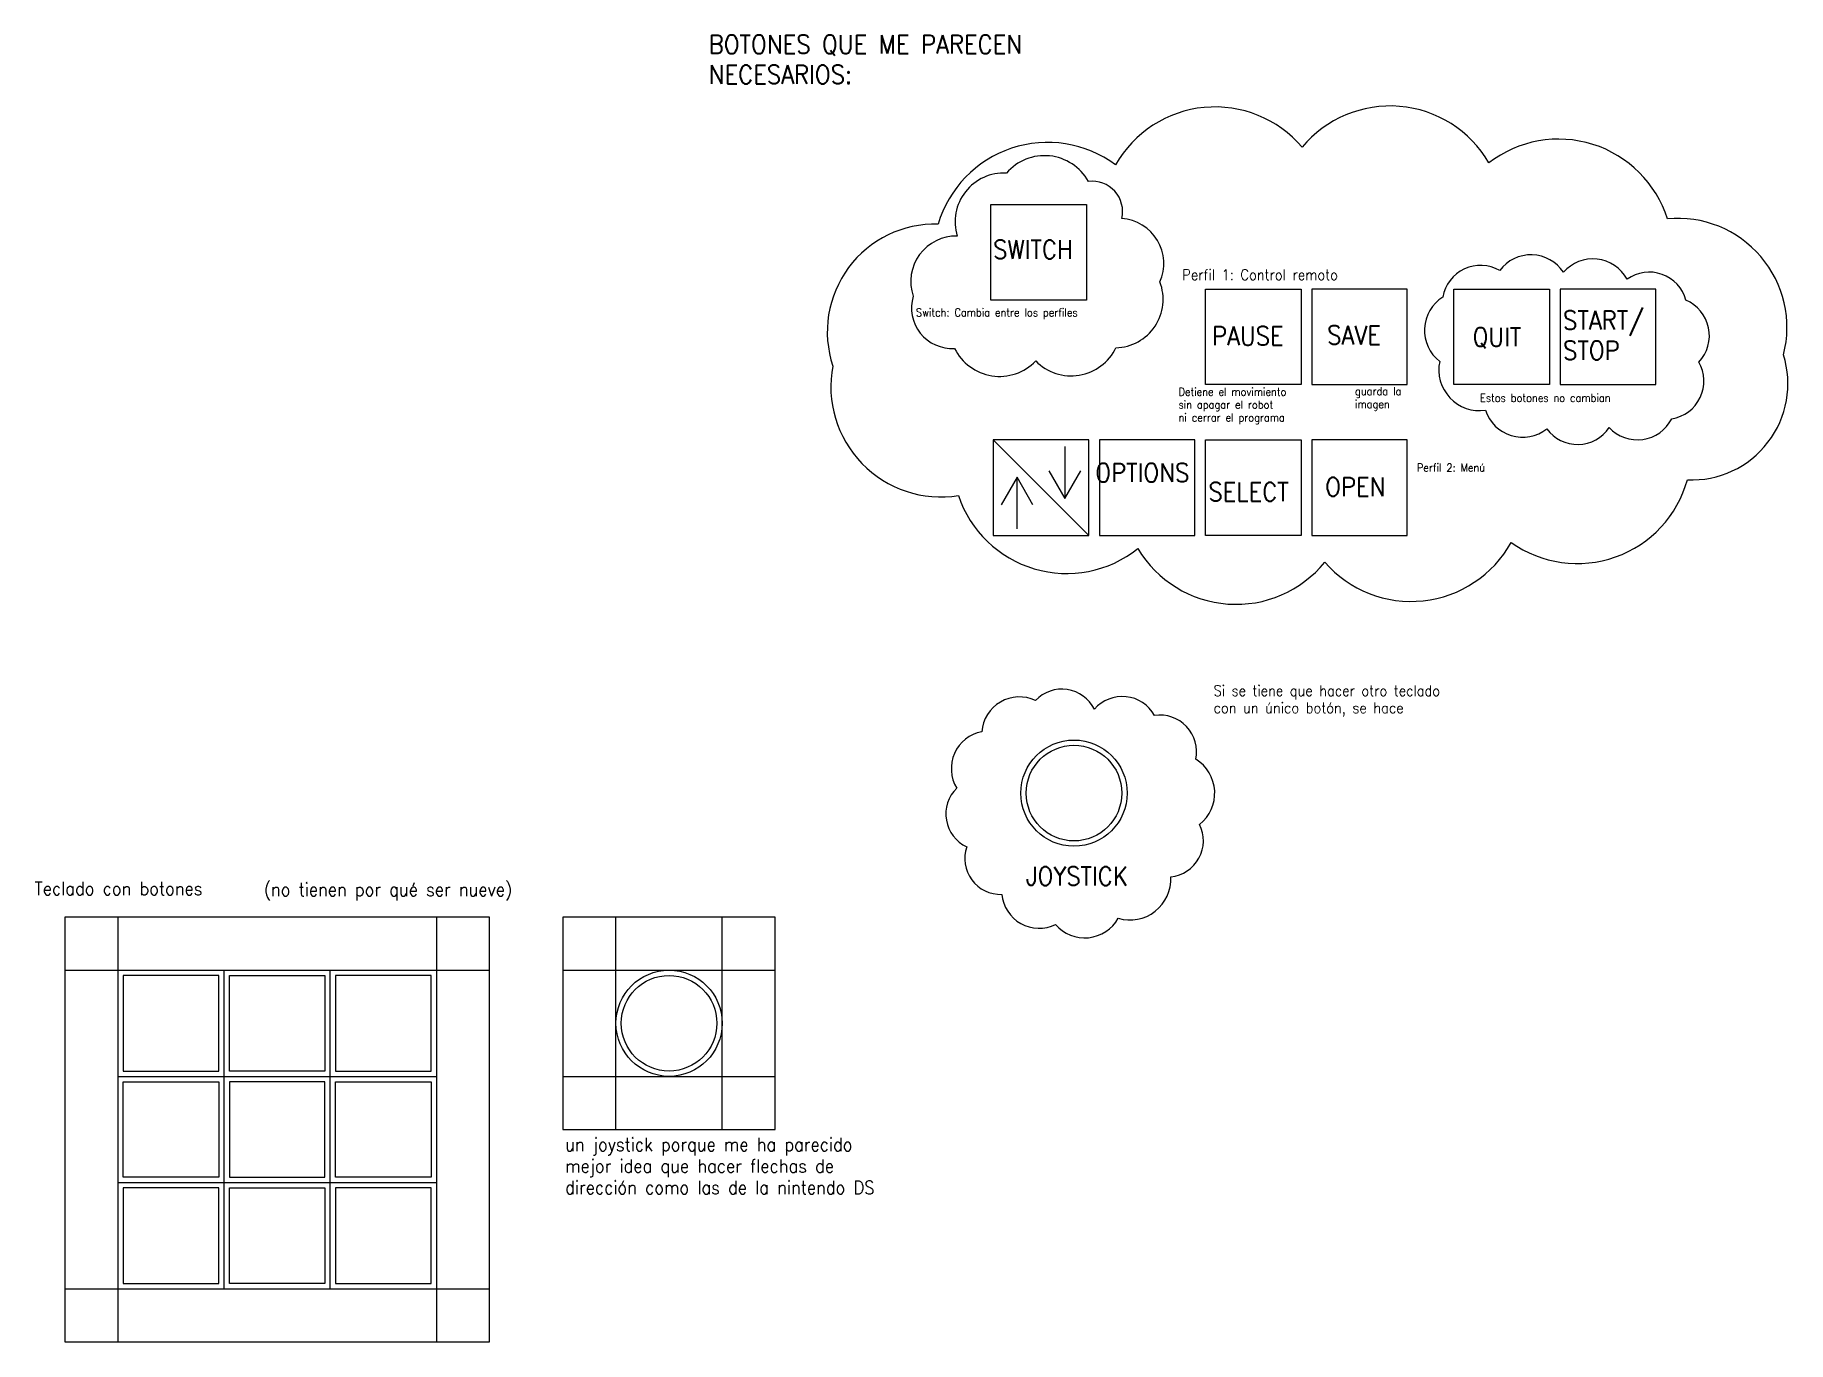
# Model space of a CAD drawing. Header units: millimetres. Extents: x -1.1 to 64.9, y -21 to 28.2.
import ezdxf

# ---------------------------------------------------------------- set-up
doc = ezdxf.new("R2010")
doc.units = ezdxf.units.MM
doc.header["$LTSCALE"] = 0.4
doc.layers.add('01 Contornos vistos 0.35', color=150, linetype='Continuous')
doc.styles.add('UNE00', font='romans.shx', dxfattribs={"width": 0.9})

msp = doc.modelspace()

# ---------------------------------------------------------------- linework, layer by layer
at = {"layer": '01 Contornos vistos 0.35', "color": 7}
for p, q in [((34.966, 12.952), (38.566, 9.352)), ((37.666, 12.702), (37.666, 10.752)), ((35.866, 9.602), (35.866, 11.552))]:
    msp.add_line(p, q, dxfattribs=at)
at = {"layer": '01 Contornos vistos 0.35'}
for p, q in [((2, -5.013), (2, -21.013)), ((14, -5.013), (14, -21.013)), ((20.759, -13.013), (20.759, -5.013)), ((24.759, -13.013), (24.759, -5.013)), ((0, -7.013), (16, -7.013)), ((6, -19.013), (6, -7.013)), ((10, -19.013), (10, -7.013)), ((18.759, -7.013), (26.759, -7.013)), ((2, -11.013), (14, -11.013)), ((18.759, -11.013), (26.759, -11.013)), ((2, -15.013), (14, -15.013)), ((0, -19.013), (16, -19.013))]:
    msp.add_line(p, q, dxfattribs=at)
at = {"layer": '01 Contornos vistos 0.35', "color": 1}
for points in [[(64.735, 16.162, 0.520567), (60.363, 21.278, 0.520567), (53.64, 23.389, 0.520567), (46.604, 23.978, 0.520567), (39.576, 23.311, 0.520567), (32.894, 21.081, 0.520567), (28.927, 15.737, 0.520567), (33.656, 10.86, 0.520567), (40.416, 8.863, 0.520567), (47.458, 8.352, 0.520567), (54.478, 9.097, 0.520567), (61.114, 11.451, 0.520567)], [(38.556, 22.688, 0.520567), (35.468, 23.002, 0.520567), (33.611, 20.633, 0.520567), (31.955, 18.366, 0.520567), (33.513, 16.402, 0.520567), (36.571, 15.929, 0.520567), (39.592, 16.427, 0.520567), (41.247, 18.902, 0.520567), (39.814, 21.292, 0.520567)], [(61.06, 18.217, 0.520567), (58.846, 19.009, 0.520567), (58.846, 19.009, 0.520567), (56.446, 19.265, 0.520567), (56.446, 19.265, 0.520567), (54.046, 19.335, 0.520567), (54.046, 19.335, 0.520567), (51.902, 18.334, 0.520567), (51.902, 18.334, 0.520567), (51.785, 15.912, 0.520567), (51.785, 15.912, 0.520567), (53.51, 14.072, 0.520567), (53.51, 14.072, 0.520567), (55.817, 13.373, 0.520567), (55.817, 13.373, 0.520567), (58.17, 13.42, 0.520567), (58.17, 13.42, 0.520567), (60.524, 13.746, 0.520567), (60.524, 13.746, 0.520567), (61.55, 15.888, 0.520567), (61.55, 15.888, 0.520567)], [(36.563, 3.144, 0.520567), (34.535, 1.966, 0.520567), (34.535, 1.966, 0.520567), (33.592, -0.156, 0.520567), (33.592, -0.156, 0.520567), (33.969, -2.371, 0.520567), (33.969, -2.371, 0.520567), (35.29, -4.162, 0.520567), (35.29, -4.162, 0.520567), (37.318, -5.294, 0.520567), (37.318, -5.294, 0.520567), (39.676, -5.058, 0.520567), (39.676, -5.058, 0.520567), (41.658, -3.502, 0.520567), (41.658, -3.502, 0.520567), (42.742, -1.523, 0.520567), (42.742, -1.523, 0.520567), (42.601, 0.929, 0.520567), (42.601, 0.929, 0.520567), (41.044, 2.578, 0.520567), (41.044, 2.578, 0.520567), (38.78, 2.814, 0.520567), (38.78, 2.814, 0.520567)]]:
    msp.add_lwpolyline(points, format="xyb", close=True, dxfattribs=at)
at = {"layer": '01 Contornos vistos 0.35', "color": 7}
for points in [[(38.478, 18.214), (34.878, 18.214), (34.878, 21.814), (38.478, 21.814)], [(46.566, 15.036), (42.966, 15.036), (42.966, 18.636), (46.566, 18.636)], [(46.966, 15.036), (50.566, 15.036), (50.566, 18.636), (46.966, 18.636)], [(55.922, 15.036), (52.322, 15.036), (52.322, 18.636), (55.922, 18.636)], [(56.322, 15.036), (59.922, 15.036), (59.922, 18.636), (56.322, 18.636)], [(34.966, 9.352), (38.566, 9.352), (38.566, 12.952), (34.966, 12.952)], [(38.966, 9.352), (42.566, 9.352), (42.566, 12.952), (38.966, 12.952)], [(46.566, 9.352), (42.966, 9.352), (42.966, 12.952), (46.566, 12.952)], [(46.966, 9.352), (50.566, 9.352), (50.566, 12.952), (46.966, 12.952)], [(2.2, -10.813), (5.8, -10.813), (5.8, -7.213), (2.2, -7.213)], [(9.8, -10.813), (6.2, -10.813), (6.2, -7.213), (9.8, -7.213)], [(10.2, -10.813), (13.8, -10.813), (13.8, -7.213), (10.2, -7.213)], [(2.2, -11.213), (5.8, -11.213), (5.8, -14.813), (2.2, -14.813)], [(9.8, -11.213), (6.2, -11.213), (6.2, -14.813), (9.8, -14.813)], [(10.2, -11.213), (13.8, -11.213), (13.8, -14.813), (10.2, -14.813)], [(2.2, -18.813), (5.8, -18.813), (5.8, -15.213), (2.2, -15.213)], [(9.8, -18.813), (6.2, -18.813), (6.2, -15.213), (9.8, -15.213)], [(10.2, -18.813), (13.8, -18.813), (13.8, -15.213), (10.2, -15.213)]]:
    msp.add_lwpolyline(points, close=True, dxfattribs=at)
for points in [[(36.466, 10.513), (35.866, 11.552), (35.266, 10.513)], [(37.066, 11.791), (37.666, 10.752), (38.266, 11.791)]]:
    msp.add_lwpolyline(points, dxfattribs=at)
at = {"layer": '01 Contornos vistos 0.35'}
for points in [[(0, -21.013), (16, -21.013), (16, -5.013), (0, -5.013)], [(18.759, -13.013), (26.759, -13.013), (26.759, -5.013), (18.759, -5.013)]]:
    msp.add_lwpolyline(points, close=True, dxfattribs=at)
at = {"layer": '01 Contornos vistos 0.35', "color": 7}
for centre, radius in [((38.011, -0.346), 2), ((38.011, -0.346), 1.8), ((22.759, -9.013), 2), ((22.759, -9.013), 1.8)]:
    msp.add_circle(centre, radius, dxfattribs=at)

# ---------------------------------------------------------------- texts
at = {"layer": '01 Contornos vistos 0.35', "color": 1, "style": 'UNE00', "width": 0.9}
for s, height, p in [('BOTONES QUE ME PARECEN', 0.7, (24.254, 27.5)), ('NECESARIOS:', 0.7, (24.254, 26.366)), ('Perfil 1: Control remoto', 0.4, (42.089, 18.974)), ('Switch: Cambia entre los perfiles', 0.3, (32.062, 17.605)), ('Detiene el movimiento', 0.3, (41.949, 14.618)), ('guarda la', 0.3, (48.597, 14.638)), ('Estos botones no cambian', 0.3, (53.304, 14.386)), ('sin apagar el robot', 0.3, (41.949, 14.132)), ('ni cerrar el programa', 0.3, (41.949, 13.646)), ('imagen', 0.3, (48.597, 14.153)), ('Perfil 2: Menú', 0.3, (50.927, 11.76)), ('JOYSTICK', 0.7, (36.206, -3.821))]:
    msp.add_text(s, height=height, dxfattribs=at).set_placement(p)
at = {"layer": '01 Contornos vistos 0.35', "color": 7, "style": 'UNE00', "width": 0.9}
for s, height, p in [('SWITCH', 0.7, (34.965, 19.777)), ('START/', 0.7, (56.431, 17.11)), ('PAUSE', 0.7, (43.209, 16.52)), ('SAVE', 0.7, (47.546, 16.553)), ('QUIT', 0.7, (53.026, 16.479)), ('STOP', 0.7, (56.431, 15.976)), ('OPTIONS', 0.7, (38.816, 11.372)), ('SELECT', 0.7, (43.075, 10.648)), ('OPEN', 0.7, (47.471, 10.841)), ('Si se tiene que hacer otro teclado', 0.4, (43.268, 3.311)), ('con un único botón, se hace', 0.4, (43.268, 2.664)), ('Teclado con botones', 0.5, (-1.14, -4.191)), ('(no tienen por qué ser nueve)', 0.5, (7.494, -4.226)), ('un joystick porque me ha parecido', 0.5, (18.848, -13.828)), ('mejor idea que hacer flechas de', 0.5, (18.848, -14.637)), ('dirección como las de la nintendo DS', 0.5, (18.848, -15.447))]:
    msp.add_text(s, height=height, dxfattribs=at).set_placement(p)

doc.saveas('drawing.dxf')
